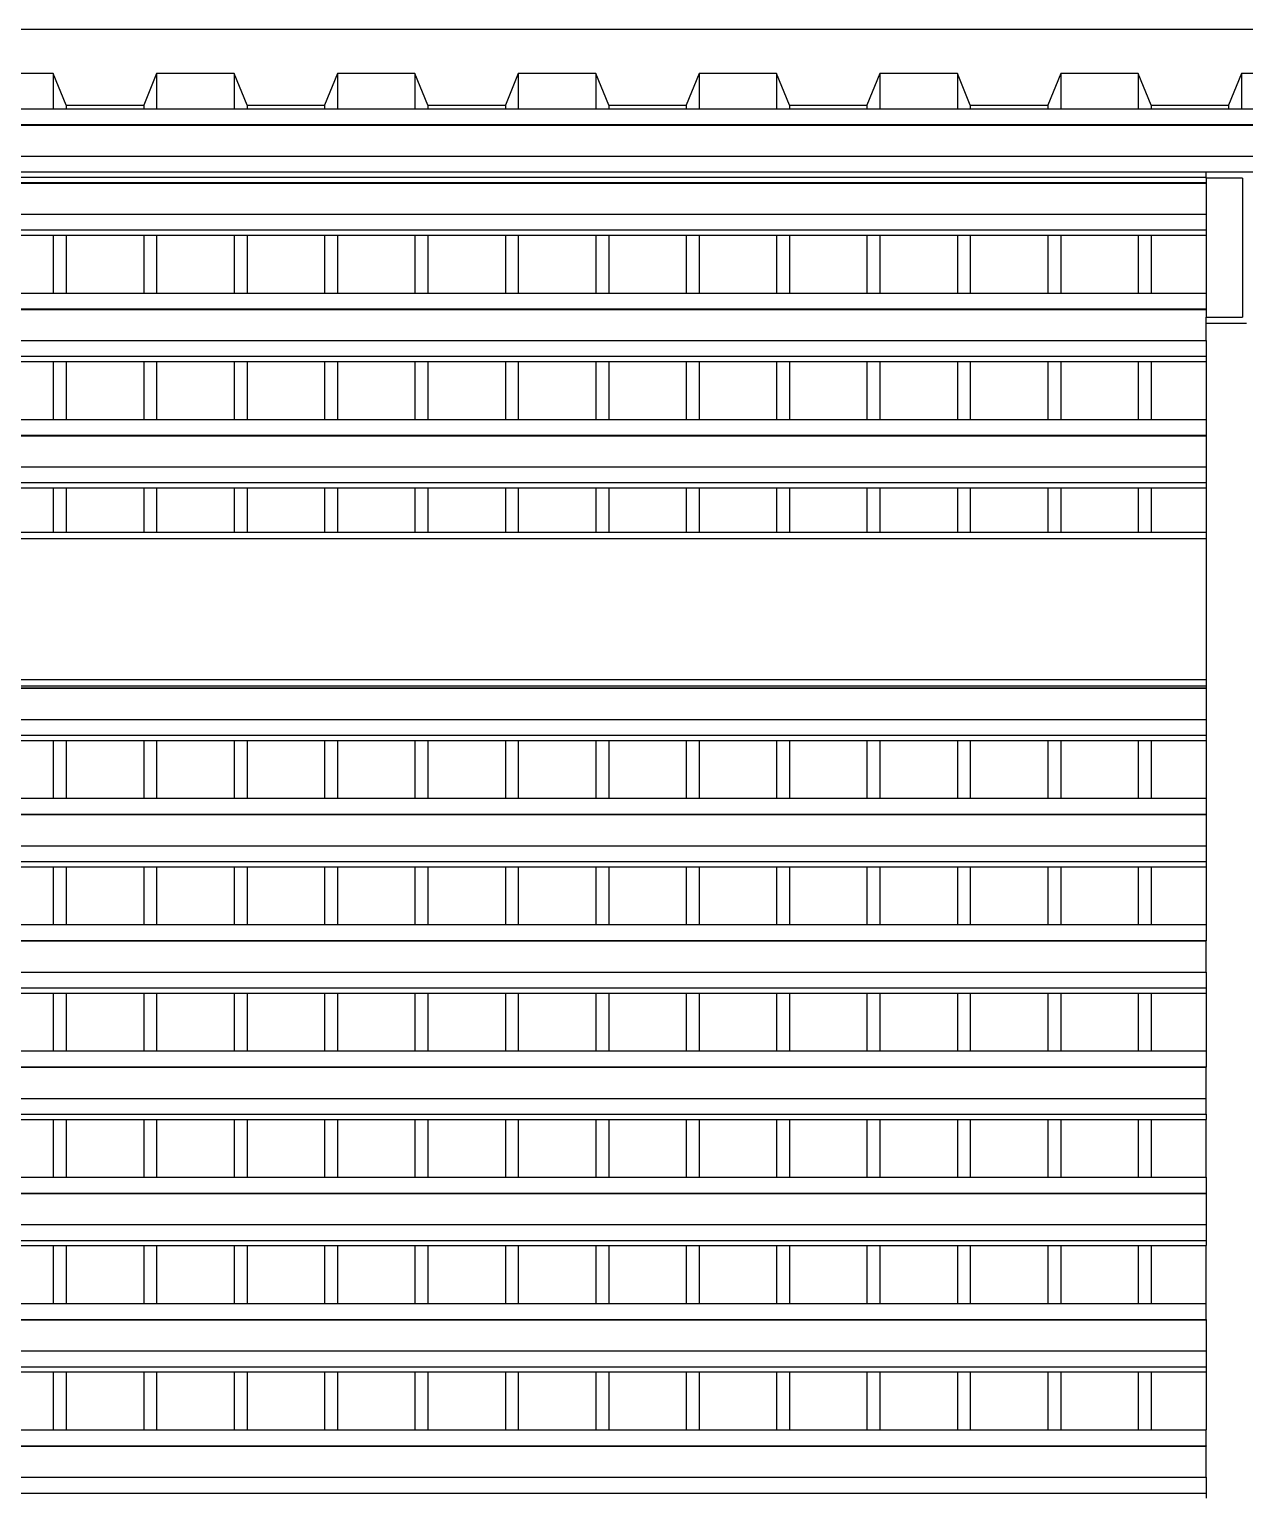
# Model space of a CAD drawing. Extents: x -101 to 101, y -14 to 18.
# Drawn here: x -57.051 to -55.152, y 10.178 to 12.469 of the extents above; entities that cross this region are included whole.
import ezdxf

# ---------------------------------------------------------------- set-up
doc = ezdxf.new("R2010")
doc.units = 0
doc.layers.get('0').update_dxf_attribs({"linetype": 'CONTINUOUS'})

msp = doc.modelspace()

# ---------------------------------------------------------------- linework, layer by layer
for p, q in [((-57.5577, 12.4686), (-54.4512, 12.4686)), ((-57.0131, 12.3995), (-57.1341, 12.3995)), ((-57.0131, 12.3995), (-57.0131, 12.3446)), ((-56.9929, 12.3502), (-57.0131, 12.3995)), ((-56.8517, 12.3995), (-56.8718, 12.3502)), ((-56.8517, 12.3995), (-56.8517, 12.3446)), ((-56.7306, 12.3995), (-56.8517, 12.3995)), ((-56.7306, 12.3995), (-56.7306, 12.3446)), ((-56.7105, 12.3502), (-56.7306, 12.3995)), ((-56.5693, 12.3995), (-56.5894, 12.3502)), ((-56.5693, 12.3995), (-56.5693, 12.3446)), ((-56.4482, 12.3995), (-56.5693, 12.3995)), ((-56.4482, 12.3995), (-56.4482, 12.3446)), ((-56.4281, 12.3502), (-56.4482, 12.3995)), ((-56.2868, 12.3995), (-56.307, 12.3502)), ((-56.2868, 12.3995), (-56.2868, 12.3446)), ((-56.1658, 12.3995), (-56.2868, 12.3995)), ((-56.1658, 12.3995), (-56.1658, 12.3446)), ((-56.1456, 12.3502), (-56.1658, 12.3995)), ((-56.0044, 12.3995), (-56.0246, 12.3502)), ((-56.0044, 12.3995), (-56.0044, 12.3446)), ((-55.8834, 12.3995), (-56.0044, 12.3995)), ((-55.8834, 12.3995), (-55.8834, 12.3446)), ((-55.8632, 12.3502), (-55.8834, 12.3995)), ((-55.722, 12.3995), (-55.7422, 12.3502)), ((-55.722, 12.3995), (-55.722, 12.3446)), ((-55.601, 12.3995), (-55.722, 12.3995)), ((-55.601, 12.3995), (-55.601, 12.3446)), ((-55.5808, 12.3502), (-55.601, 12.3995)), ((-55.4396, 12.3995), (-55.4598, 12.3502)), ((-55.4396, 12.3995), (-55.4396, 12.3446)), ((-55.3186, 12.3995), (-55.4396, 12.3995)), ((-55.3186, 12.3995), (-55.3186, 12.3446)), ((-55.2984, 12.3502), (-55.3186, 12.3995)), ((-55.1572, 12.3995), (-55.1774, 12.3502)), ((-55.1572, 12.3995), (-55.1572, 12.3446)), ((-55.0362, 12.3995), (-55.1572, 12.3995)), ((-57.1341, 12.3446), (-57.0131, 12.3446)), ((-57.0131, 12.3446), (-56.9929, 12.3446)), ((-56.9929, 12.3502), (-56.9929, 12.3446)), ((-56.9929, 12.3502), (-56.8718, 12.3502)), ((-56.9929, 12.3446), (-56.8718, 12.3446)), ((-56.8718, 12.3502), (-56.8718, 12.3446)), ((-56.8718, 12.3446), (-56.8517, 12.3446)), ((-56.8517, 12.3446), (-56.7306, 12.3446)), ((-56.7306, 12.3446), (-56.7105, 12.3446)), ((-56.7105, 12.3502), (-56.7105, 12.3446)), ((-56.7105, 12.3502), (-56.5894, 12.3502)), ((-56.7105, 12.3446), (-56.5894, 12.3446)), ((-56.5894, 12.3502), (-56.5894, 12.3446)), ((-56.5894, 12.3446), (-56.5693, 12.3446)), ((-56.5693, 12.3446), (-56.4482, 12.3446)), ((-56.4482, 12.3446), (-56.4281, 12.3446)), ((-56.4281, 12.3502), (-56.4281, 12.3446)), ((-56.4281, 12.3502), (-56.307, 12.3502)), ((-56.4281, 12.3446), (-56.307, 12.3446)), ((-56.307, 12.3502), (-56.307, 12.3446)), ((-56.307, 12.3446), (-56.2868, 12.3446)), ((-56.2868, 12.3446), (-56.1658, 12.3446)), ((-56.1658, 12.3446), (-56.1456, 12.3446)), ((-56.1456, 12.3502), (-56.1456, 12.3446)), ((-56.1456, 12.3502), (-56.0246, 12.3502)), ((-56.1456, 12.3446), (-56.0246, 12.3446)), ((-56.0246, 12.3502), (-56.0246, 12.3446)), ((-56.0246, 12.3446), (-56.0044, 12.3446)), ((-56.0044, 12.3446), (-55.8834, 12.3446)), ((-55.8834, 12.3446), (-55.8632, 12.3446)), ((-55.8632, 12.3502), (-55.8632, 12.3446)), ((-55.8632, 12.3502), (-55.7422, 12.3502)), ((-55.8632, 12.3446), (-55.7422, 12.3446)), ((-55.7422, 12.3502), (-55.7422, 12.3446)), ((-55.7422, 12.3446), (-55.722, 12.3446)), ((-55.722, 12.3446), (-55.601, 12.3446)), ((-55.601, 12.3446), (-55.5808, 12.3446)), ((-55.5808, 12.3502), (-55.5808, 12.3446)), ((-55.5808, 12.3502), (-55.4598, 12.3502)), ((-55.5808, 12.3446), (-55.4598, 12.3446)), ((-55.4598, 12.3502), (-55.4598, 12.3446)), ((-55.4598, 12.3446), (-55.4396, 12.3446)), ((-55.4396, 12.3446), (-55.3186, 12.3446)), ((-55.3186, 12.3446), (-55.2984, 12.3446)), ((-55.2984, 12.3502), (-55.2984, 12.3446)), ((-55.2984, 12.3502), (-55.1774, 12.3502)), ((-55.2984, 12.3446), (-55.1774, 12.3446)), ((-55.1774, 12.3502), (-55.1774, 12.3446)), ((-55.1774, 12.3446), (-55.1572, 12.3446)), ((-55.1572, 12.3446), (-55.0362, 12.3446)), ((-69.1468, 12.3199), (-51.4623, 12.3199)), ((-69.1468, 12.3191), (-51.4623, 12.3191)), ((-69.1468, 12.2706), (-51.4623, 12.2706)), ((-58.8423, 12.2459), (-55.2123, 12.2459)), ((-58.8423, 12.2377), (-55.2123, 12.2377)), ((-55.2123, 12.2459), (-55.0923, 12.2459)), ((-55.2123, 12.2377), (-55.2123, 12.2459)), ((-55.2123, 12.2363), (-55.2123, 12.2377)), ((-55.1554, 12.2363), (-55.2123, 12.2363)), ((-55.2123, 12.2363), (-55.2123, 12.2292)), ((-55.1554, 12.2363), (-55.1554, 12.0189)), ((-58.8423, 12.2292), (-55.2123, 12.2292)), ((-58.8423, 12.2284), (-55.2123, 12.2284)), ((-55.2123, 12.2292), (-55.2123, 12.2284)), ((-55.2123, 12.2284), (-55.2123, 12.1799)), ((-58.8423, 12.1799), (-55.2123, 12.1799)), ((-55.2123, 12.1799), (-55.2123, 12.1552)), ((-58.8423, 12.1552), (-55.2123, 12.1552)), ((-57.1341, 12.147), (-57.0131, 12.147)), ((-57.0131, 12.147), (-57.0131, 12.0566)), ((-57.0131, 12.147), (-56.9929, 12.147)), ((-56.9929, 12.147), (-56.9929, 12.0566)), ((-56.9929, 12.147), (-56.8718, 12.147)), ((-56.8718, 12.147), (-56.8718, 12.0566)), ((-56.8718, 12.147), (-56.8517, 12.147)), ((-56.8517, 12.147), (-56.8517, 12.0566)), ((-56.8517, 12.147), (-56.7306, 12.147)), ((-56.7306, 12.147), (-56.7306, 12.0566)), ((-56.7306, 12.147), (-56.7105, 12.147)), ((-56.7105, 12.147), (-56.7105, 12.0566)), ((-56.7105, 12.147), (-56.5894, 12.147)), ((-56.5894, 12.147), (-56.5894, 12.0566)), ((-56.5894, 12.147), (-56.5693, 12.147)), ((-56.5693, 12.147), (-56.5693, 12.0566)), ((-56.5693, 12.147), (-56.4482, 12.147)), ((-56.4482, 12.147), (-56.4482, 12.0566)), ((-56.4482, 12.147), (-56.4281, 12.147)), ((-56.4281, 12.147), (-56.4281, 12.0566)), ((-56.4281, 12.147), (-56.307, 12.147)), ((-56.307, 12.147), (-56.307, 12.0566)), ((-56.307, 12.147), (-56.2868, 12.147)), ((-56.2868, 12.147), (-56.2868, 12.0566)), ((-56.2868, 12.147), (-56.1658, 12.147)), ((-56.1658, 12.147), (-56.1658, 12.0566)), ((-56.1658, 12.147), (-56.1456, 12.147)), ((-56.1456, 12.147), (-56.1456, 12.0566)), ((-56.1456, 12.147), (-56.0246, 12.147)), ((-56.0246, 12.147), (-56.0246, 12.0566)), ((-56.0246, 12.147), (-56.0044, 12.147)), ((-56.0044, 12.147), (-56.0044, 12.0566)), ((-56.0044, 12.147), (-55.8834, 12.147)), ((-55.8834, 12.147), (-55.8834, 12.0566)), ((-55.8834, 12.147), (-55.8632, 12.147)), ((-55.8632, 12.147), (-55.8632, 12.0566)), ((-55.8632, 12.147), (-55.7422, 12.147)), ((-55.7422, 12.147), (-55.7422, 12.0566)), ((-55.7422, 12.147), (-55.722, 12.147)), ((-55.722, 12.147), (-55.722, 12.0566)), ((-55.722, 12.147), (-55.601, 12.147)), ((-55.601, 12.147), (-55.601, 12.0566)), ((-55.601, 12.147), (-55.5808, 12.147)), ((-55.5808, 12.147), (-55.5808, 12.0566)), ((-55.5808, 12.147), (-55.4598, 12.147)), ((-55.4598, 12.147), (-55.4598, 12.0566)), ((-55.4598, 12.147), (-55.4396, 12.147)), ((-55.4396, 12.147), (-55.4396, 12.0566)), ((-55.4396, 12.147), (-55.3186, 12.147)), ((-55.3186, 12.147), (-55.3186, 12.0566)), ((-55.3186, 12.147), (-55.2984, 12.147)), ((-55.2984, 12.147), (-55.2984, 12.0566)), ((-55.2984, 12.147), (-55.2123, 12.147)), ((-55.2123, 12.1552), (-55.2123, 12.147)), ((-55.2123, 12.147), (-55.2123, 12.0566)), ((-57.1341, 12.0566), (-57.0131, 12.0566)), ((-57.0131, 12.0566), (-56.9929, 12.0566)), ((-56.9929, 12.0566), (-56.8718, 12.0566)), ((-56.8718, 12.0566), (-56.8517, 12.0566)), ((-56.8517, 12.0566), (-56.7306, 12.0566)), ((-56.7306, 12.0566), (-56.7105, 12.0566)), ((-56.7105, 12.0566), (-56.5894, 12.0566)), ((-56.5894, 12.0566), (-56.5693, 12.0566)), ((-56.5693, 12.0566), (-56.4482, 12.0566)), ((-56.4482, 12.0566), (-56.4281, 12.0566)), ((-56.4281, 12.0566), (-56.307, 12.0566)), ((-56.307, 12.0566), (-56.2868, 12.0566)), ((-56.2868, 12.0566), (-56.1658, 12.0566)), ((-56.1658, 12.0566), (-56.1456, 12.0566)), ((-56.1456, 12.0566), (-56.0246, 12.0566)), ((-56.0246, 12.0566), (-56.0044, 12.0566)), ((-56.0044, 12.0566), (-55.8834, 12.0566)), ((-55.8834, 12.0566), (-55.8632, 12.0566)), ((-55.8632, 12.0566), (-55.7422, 12.0566)), ((-55.7422, 12.0566), (-55.722, 12.0566)), ((-55.722, 12.0566), (-55.601, 12.0566)), ((-55.601, 12.0566), (-55.5808, 12.0566)), ((-55.5808, 12.0566), (-55.4598, 12.0566)), ((-55.4598, 12.0566), (-55.4396, 12.0566)), ((-55.4396, 12.0566), (-55.3186, 12.0566)), ((-55.3186, 12.0566), (-55.2984, 12.0566)), ((-55.2984, 12.0566), (-55.2123, 12.0566)), ((-55.2123, 12.0566), (-55.2123, 12.0319)), ((-58.8423, 12.0319), (-55.2123, 12.0319)), ((-58.8423, 12.0311), (-55.2123, 12.0311)), ((-55.2123, 12.0319), (-55.2123, 12.0311)), ((-55.2123, 12.0311), (-55.2123, 12.0189)), ((-55.2123, 12.0092), (-55.2123, 12.0189)), ((-55.2123, 12.0189), (-55.1554, 12.0189)), ((-55.1554, 12.0092), (-55.2123, 12.0092)), ((-55.2123, 12.0092), (-55.2123, 12.0089)), ((-55.1554, 12.0089), (-55.2123, 12.0089)), ((-55.2123, 11.9826), (-55.2123, 12.0089)), ((-55.1554, 12.0092), (-55.1554, 12.0089)), ((-55.1492, 12.0092), (-55.1554, 12.0092)), ((-55.1492, 12.0089), (-55.1554, 12.0089)), ((-58.8423, 11.9826), (-55.2123, 11.9826)), ((-55.2123, 11.9826), (-55.2123, 11.9579)), ((-58.8423, 11.9579), (-55.2123, 11.9579)), ((-55.2123, 11.9579), (-55.2123, 11.9497)), ((-57.1341, 11.9497), (-57.0131, 11.9497)), ((-57.0131, 11.9497), (-57.0131, 11.8593)), ((-57.0131, 11.9497), (-56.9929, 11.9497)), ((-56.9929, 11.9497), (-56.9929, 11.8593)), ((-56.9929, 11.9497), (-56.8718, 11.9497)), ((-56.8718, 11.9497), (-56.8718, 11.8593)), ((-56.8718, 11.9497), (-56.8517, 11.9497)), ((-56.8517, 11.9497), (-56.8517, 11.8593)), ((-56.8517, 11.9497), (-56.7306, 11.9497)), ((-56.7306, 11.9497), (-56.7306, 11.8593)), ((-56.7306, 11.9497), (-56.7105, 11.9497)), ((-56.7105, 11.9497), (-56.7105, 11.8593)), ((-56.7105, 11.9497), (-56.5894, 11.9497)), ((-56.5894, 11.9497), (-56.5894, 11.8593)), ((-56.5894, 11.9497), (-56.5693, 11.9497)), ((-56.5693, 11.9497), (-56.5693, 11.8593)), ((-56.5693, 11.9497), (-56.4482, 11.9497)), ((-56.4482, 11.9497), (-56.4482, 11.8593)), ((-56.4482, 11.9497), (-56.4281, 11.9497)), ((-56.4281, 11.9497), (-56.4281, 11.8593)), ((-56.4281, 11.9497), (-56.307, 11.9497)), ((-56.307, 11.9497), (-56.307, 11.8593)), ((-56.307, 11.9497), (-56.2868, 11.9497)), ((-56.2868, 11.9497), (-56.2868, 11.8593)), ((-56.2868, 11.9497), (-56.1658, 11.9497)), ((-56.1658, 11.9497), (-56.1658, 11.8593)), ((-56.1658, 11.9497), (-56.1456, 11.9497)), ((-56.1456, 11.9497), (-56.1456, 11.8593)), ((-56.1456, 11.9497), (-56.0246, 11.9497)), ((-56.0246, 11.9497), (-56.0246, 11.8593)), ((-56.0246, 11.9497), (-56.0044, 11.9497)), ((-56.0044, 11.9497), (-56.0044, 11.8593)), ((-56.0044, 11.9497), (-55.8834, 11.9497)), ((-55.8834, 11.9497), (-55.8834, 11.8593)), ((-55.8834, 11.9497), (-55.8632, 11.9497)), ((-55.8632, 11.9497), (-55.8632, 11.8593)), ((-55.8632, 11.9497), (-55.7422, 11.9497)), ((-55.7422, 11.9497), (-55.7422, 11.8593)), ((-55.7422, 11.9497), (-55.722, 11.9497)), ((-55.722, 11.9497), (-55.722, 11.8593)), ((-55.722, 11.9497), (-55.601, 11.9497)), ((-55.601, 11.9497), (-55.601, 11.8593)), ((-55.601, 11.9497), (-55.5808, 11.9497)), ((-55.5808, 11.9497), (-55.5808, 11.8593)), ((-55.5808, 11.9497), (-55.4598, 11.9497)), ((-55.4598, 11.9497), (-55.4598, 11.8593)), ((-55.4598, 11.9497), (-55.4396, 11.9497)), ((-55.4396, 11.9497), (-55.4396, 11.8593)), ((-55.4396, 11.9497), (-55.3186, 11.9497)), ((-55.3186, 11.9497), (-55.3186, 11.8593)), ((-55.3186, 11.9497), (-55.2984, 11.9497)), ((-55.2984, 11.9497), (-55.2984, 11.8593)), ((-55.2984, 11.9497), (-55.2123, 11.9497)), ((-55.2123, 11.9497), (-55.2123, 11.8593)), ((-57.1341, 11.8593), (-57.0131, 11.8593)), ((-57.0131, 11.8593), (-56.9929, 11.8593)), ((-56.9929, 11.8593), (-56.8718, 11.8593)), ((-56.8718, 11.8593), (-56.8517, 11.8593)), ((-56.8517, 11.8593), (-56.7306, 11.8593)), ((-56.7306, 11.8593), (-56.7105, 11.8593)), ((-56.7105, 11.8593), (-56.5894, 11.8593)), ((-56.5894, 11.8593), (-56.5693, 11.8593)), ((-56.5693, 11.8593), (-56.4482, 11.8593)), ((-56.4482, 11.8593), (-56.4281, 11.8593)), ((-56.4281, 11.8593), (-56.307, 11.8593)), ((-56.307, 11.8593), (-56.2868, 11.8593)), ((-56.2868, 11.8593), (-56.1658, 11.8593)), ((-56.1658, 11.8593), (-56.1456, 11.8593)), ((-56.1456, 11.8593), (-56.0246, 11.8593)), ((-56.0246, 11.8593), (-56.0044, 11.8593)), ((-56.0044, 11.8593), (-55.8834, 11.8593)), ((-55.8834, 11.8593), (-55.8632, 11.8593)), ((-55.8632, 11.8593), (-55.7422, 11.8593)), ((-55.7422, 11.8593), (-55.722, 11.8593)), ((-55.722, 11.8593), (-55.601, 11.8593)), ((-55.601, 11.8593), (-55.5808, 11.8593)), ((-55.5808, 11.8593), (-55.4598, 11.8593)), ((-55.4598, 11.8593), (-55.4396, 11.8593)), ((-55.4396, 11.8593), (-55.3186, 11.8593)), ((-55.3186, 11.8593), (-55.2984, 11.8593)), ((-55.2984, 11.8593), (-55.2123, 11.8593)), ((-55.2123, 11.8593), (-55.2123, 11.8346)), ((-58.8423, 11.8346), (-55.2123, 11.8346)), ((-58.8423, 11.8338), (-55.2123, 11.8338)), ((-55.2123, 11.8346), (-55.2123, 11.8338)), ((-55.2123, 11.8338), (-55.2123, 11.7853)), ((-58.8423, 11.7853), (-55.2123, 11.7853)), ((-55.2123, 11.7853), (-55.2123, 11.7607)), ((-58.8423, 11.7607), (-55.2123, 11.7607)), ((-57.1341, 11.7524), (-57.0131, 11.7524)), ((-57.0131, 11.7524), (-57.0131, 11.6828)), ((-57.0131, 11.7524), (-56.9929, 11.7524)), ((-56.9929, 11.7524), (-56.9929, 11.6828)), ((-56.9929, 11.7524), (-56.8718, 11.7524)), ((-56.8718, 11.7524), (-56.8718, 11.6828)), ((-56.8718, 11.7524), (-56.8517, 11.7524)), ((-56.8517, 11.7524), (-56.8517, 11.6828)), ((-56.8517, 11.7524), (-56.7306, 11.7524)), ((-56.7306, 11.7524), (-56.7306, 11.6828)), ((-56.7306, 11.7524), (-56.7105, 11.7524)), ((-56.7105, 11.7524), (-56.7105, 11.6828)), ((-56.7105, 11.7524), (-56.5894, 11.7524)), ((-56.5894, 11.7524), (-56.5894, 11.6828)), ((-56.5894, 11.7524), (-56.5693, 11.7524)), ((-56.5693, 11.7524), (-56.5693, 11.6828)), ((-56.5693, 11.7524), (-56.4482, 11.7524)), ((-56.4482, 11.7524), (-56.4482, 11.6828)), ((-56.4482, 11.7524), (-56.4281, 11.7524)), ((-56.4281, 11.7524), (-56.4281, 11.6828)), ((-56.4281, 11.7524), (-56.307, 11.7524)), ((-56.307, 11.7524), (-56.307, 11.6828)), ((-56.307, 11.7524), (-56.2868, 11.7524)), ((-56.2868, 11.7524), (-56.2868, 11.6828)), ((-56.2868, 11.7524), (-56.1658, 11.7524)), ((-56.1658, 11.7524), (-56.1658, 11.6828)), ((-56.1658, 11.7524), (-56.1456, 11.7524)), ((-56.1456, 11.7524), (-56.1456, 11.6828)), ((-56.1456, 11.7524), (-56.0246, 11.7524)), ((-56.0246, 11.7524), (-56.0246, 11.6828)), ((-56.0246, 11.7524), (-56.0044, 11.7524)), ((-56.0044, 11.7524), (-56.0044, 11.6828)), ((-56.0044, 11.7524), (-55.8834, 11.7524)), ((-55.8834, 11.7524), (-55.8834, 11.6828)), ((-55.8834, 11.7524), (-55.8632, 11.7524)), ((-55.8632, 11.7524), (-55.8632, 11.6828)), ((-55.8632, 11.7524), (-55.7422, 11.7524)), ((-55.7422, 11.7524), (-55.7422, 11.6828)), ((-55.7422, 11.7524), (-55.722, 11.7524)), ((-55.722, 11.7524), (-55.722, 11.6828)), ((-55.722, 11.7524), (-55.601, 11.7524)), ((-55.601, 11.7524), (-55.601, 11.6828)), ((-55.601, 11.7524), (-55.5808, 11.7524)), ((-55.5808, 11.7524), (-55.5808, 11.6828)), ((-55.5808, 11.7524), (-55.4598, 11.7524)), ((-55.4598, 11.7524), (-55.4598, 11.6828)), ((-55.4598, 11.7524), (-55.4396, 11.7524)), ((-55.4396, 11.7524), (-55.4396, 11.6828)), ((-55.4396, 11.7524), (-55.3186, 11.7524)), ((-55.3186, 11.7524), (-55.3186, 11.6828)), ((-55.3186, 11.7524), (-55.2984, 11.7524)), ((-55.2984, 11.7524), (-55.2984, 11.6828)), ((-55.2984, 11.7524), (-55.2123, 11.7524)), ((-55.2123, 11.7607), (-55.2123, 11.7524)), ((-55.2123, 11.7524), (-55.2123, 11.6828)), ((-57.0131, 11.6828), (-57.1341, 11.6828)), ((-56.9929, 11.6828), (-57.0131, 11.6828)), ((-56.8718, 11.6828), (-56.9929, 11.6828)), ((-56.8517, 11.6828), (-56.8718, 11.6828)), ((-56.7306, 11.6828), (-56.8517, 11.6828)), ((-56.7105, 11.6828), (-56.7306, 11.6828)), ((-56.5894, 11.6828), (-56.7105, 11.6828)), ((-56.5693, 11.6828), (-56.5894, 11.6828)), ((-56.4482, 11.6828), (-56.5693, 11.6828)), ((-56.4281, 11.6828), (-56.4482, 11.6828)), ((-56.307, 11.6828), (-56.4281, 11.6828)), ((-56.2868, 11.6828), (-56.307, 11.6828)), ((-56.1658, 11.6828), (-56.2868, 11.6828)), ((-56.1456, 11.6828), (-56.1658, 11.6828)), ((-56.0246, 11.6828), (-56.1456, 11.6828)), ((-56.0044, 11.6828), (-56.0246, 11.6828)), ((-55.8834, 11.6828), (-56.0044, 11.6828)), ((-55.8632, 11.6828), (-55.8834, 11.6828)), ((-55.7422, 11.6828), (-55.8632, 11.6828)), ((-55.722, 11.6828), (-55.7422, 11.6828)), ((-55.601, 11.6828), (-55.722, 11.6828)), ((-55.5808, 11.6828), (-55.601, 11.6828)), ((-55.4598, 11.6828), (-55.5808, 11.6828)), ((-55.4396, 11.6828), (-55.4598, 11.6828)), ((-55.3186, 11.6828), (-55.4396, 11.6828)), ((-55.2984, 11.6828), (-55.3186, 11.6828)), ((-55.2123, 11.6828), (-55.2984, 11.6828)), ((-55.2123, 11.6828), (-55.2123, 11.673)), ((-55.2123, 11.673), (-58.8423, 11.673)), ((-55.2123, 11.673), (-55.2123, 11.4526)), ((-55.2123, 11.4526), (-58.8423, 11.4526)), ((-55.2123, 11.4526), (-55.2123, 11.4428)), ((-55.2123, 11.4428), (-58.8423, 11.4428)), ((-58.8423, 11.4401), (-55.2123, 11.4401)), ((-58.8423, 11.4393), (-55.2123, 11.4393)), ((-55.2123, 11.4428), (-55.2123, 11.4401)), ((-55.2123, 11.4401), (-55.2123, 11.4393)), ((-55.2123, 11.4393), (-55.2123, 11.3908)), ((-58.8423, 11.3908), (-55.2123, 11.3908)), ((-55.2123, 11.3908), (-55.2123, 11.3661)), ((-58.8423, 11.3661), (-55.2123, 11.3661)), ((-55.2123, 11.3661), (-55.2123, 11.3579)), ((-57.1341, 11.3579), (-57.0131, 11.3579)), ((-57.0131, 11.3579), (-57.0131, 11.2675)), ((-57.0131, 11.3579), (-56.9929, 11.3579)), ((-56.9929, 11.3579), (-56.9929, 11.2675)), ((-56.9929, 11.3579), (-56.8718, 11.3579)), ((-56.8718, 11.3579), (-56.8718, 11.2675)), ((-56.8718, 11.3579), (-56.8517, 11.3579)), ((-56.8517, 11.3579), (-56.8517, 11.2675)), ((-56.8517, 11.3579), (-56.7306, 11.3579)), ((-56.7306, 11.3579), (-56.7306, 11.2675)), ((-56.7306, 11.3579), (-56.7105, 11.3579)), ((-56.7105, 11.3579), (-56.7105, 11.2675)), ((-56.7105, 11.3579), (-56.5894, 11.3579)), ((-56.5894, 11.3579), (-56.5894, 11.2675)), ((-56.5894, 11.3579), (-56.5693, 11.3579)), ((-56.5693, 11.3579), (-56.5693, 11.2675)), ((-56.5693, 11.3579), (-56.4482, 11.3579)), ((-56.4482, 11.3579), (-56.4482, 11.2675)), ((-56.4482, 11.3579), (-56.4281, 11.3579)), ((-56.4281, 11.3579), (-56.4281, 11.2675)), ((-56.4281, 11.3579), (-56.307, 11.3579)), ((-56.307, 11.3579), (-56.307, 11.2675)), ((-56.307, 11.3579), (-56.2868, 11.3579)), ((-56.2868, 11.3579), (-56.2868, 11.2675)), ((-56.2868, 11.3579), (-56.1658, 11.3579)), ((-56.1658, 11.3579), (-56.1658, 11.2675)), ((-56.1658, 11.3579), (-56.1456, 11.3579)), ((-56.1456, 11.3579), (-56.1456, 11.2675)), ((-56.1456, 11.3579), (-56.0246, 11.3579)), ((-56.0246, 11.3579), (-56.0246, 11.2675)), ((-56.0246, 11.3579), (-56.0044, 11.3579)), ((-56.0044, 11.3579), (-56.0044, 11.2675)), ((-56.0044, 11.3579), (-55.8834, 11.3579)), ((-55.8834, 11.3579), (-55.8834, 11.2675)), ((-55.8834, 11.3579), (-55.8632, 11.3579)), ((-55.8632, 11.3579), (-55.8632, 11.2675)), ((-55.8632, 11.3579), (-55.7422, 11.3579)), ((-55.7422, 11.3579), (-55.7422, 11.2675)), ((-55.7422, 11.3579), (-55.722, 11.3579)), ((-55.722, 11.3579), (-55.722, 11.2675)), ((-55.722, 11.3579), (-55.601, 11.3579)), ((-55.601, 11.3579), (-55.601, 11.2675)), ((-55.601, 11.3579), (-55.5808, 11.3579)), ((-55.5808, 11.3579), (-55.5808, 11.2675)), ((-55.5808, 11.3579), (-55.4598, 11.3579)), ((-55.4598, 11.3579), (-55.4598, 11.2675)), ((-55.4598, 11.3579), (-55.4396, 11.3579)), ((-55.4396, 11.3579), (-55.4396, 11.2675)), ((-55.4396, 11.3579), (-55.3186, 11.3579)), ((-55.3186, 11.3579), (-55.3186, 11.2675)), ((-55.3186, 11.3579), (-55.2984, 11.3579)), ((-55.2984, 11.3579), (-55.2984, 11.2675)), ((-55.2984, 11.3579), (-55.2123, 11.3579)), ((-55.2123, 11.3579), (-55.2123, 11.2675)), ((-57.1341, 11.2675), (-57.0131, 11.2675)), ((-57.0131, 11.2675), (-56.9929, 11.2675)), ((-56.9929, 11.2675), (-56.8718, 11.2675)), ((-56.8718, 11.2675), (-56.8517, 11.2675)), ((-56.8517, 11.2675), (-56.7306, 11.2675)), ((-56.7306, 11.2675), (-56.7105, 11.2675)), ((-56.7105, 11.2675), (-56.5894, 11.2675)), ((-56.5894, 11.2675), (-56.5693, 11.2675)), ((-56.5693, 11.2675), (-56.4482, 11.2675)), ((-56.4482, 11.2675), (-56.4281, 11.2675)), ((-56.4281, 11.2675), (-56.307, 11.2675)), ((-56.307, 11.2675), (-56.2868, 11.2675)), ((-56.2868, 11.2675), (-56.1658, 11.2675)), ((-56.1658, 11.2675), (-56.1456, 11.2675)), ((-56.1456, 11.2675), (-56.0246, 11.2675)), ((-56.0246, 11.2675), (-56.0044, 11.2675)), ((-56.0044, 11.2675), (-55.8834, 11.2675)), ((-55.8834, 11.2675), (-55.8632, 11.2675)), ((-55.8632, 11.2675), (-55.7422, 11.2675)), ((-55.7422, 11.2675), (-55.722, 11.2675)), ((-55.722, 11.2675), (-55.601, 11.2675)), ((-55.601, 11.2675), (-55.5808, 11.2675)), ((-55.5808, 11.2675), (-55.4598, 11.2675)), ((-55.4598, 11.2675), (-55.4396, 11.2675)), ((-55.4396, 11.2675), (-55.3186, 11.2675)), ((-55.3186, 11.2675), (-55.2984, 11.2675)), ((-55.2984, 11.2675), (-55.2123, 11.2675)), ((-55.2123, 11.2675), (-55.2123, 11.2428)), ((-58.8423, 11.2428), (-55.2123, 11.2428)), ((-58.8423, 11.242), (-55.2123, 11.242)), ((-55.2123, 11.2428), (-55.2123, 11.242)), ((-55.2123, 11.242), (-55.2123, 11.1935)), ((-58.8423, 11.1935), (-55.2123, 11.1935)), ((-55.2123, 11.1935), (-55.2123, 11.1688)), ((-58.8423, 11.1688), (-55.2123, 11.1688)), ((-57.1341, 11.1606), (-57.0131, 11.1606)), ((-57.0131, 11.1606), (-57.0131, 11.0702)), ((-57.0131, 11.1606), (-56.9929, 11.1606)), ((-56.9929, 11.1606), (-56.9929, 11.0702)), ((-56.9929, 11.1606), (-56.8718, 11.1606)), ((-56.8718, 11.1606), (-56.8718, 11.0702)), ((-56.8718, 11.1606), (-56.8517, 11.1606)), ((-56.8517, 11.1606), (-56.8517, 11.0702)), ((-56.8517, 11.1606), (-56.7306, 11.1606)), ((-56.7306, 11.1606), (-56.7306, 11.0702)), ((-56.7306, 11.1606), (-56.7105, 11.1606)), ((-56.7105, 11.1606), (-56.7105, 11.0702)), ((-56.7105, 11.1606), (-56.5894, 11.1606)), ((-56.5894, 11.1606), (-56.5894, 11.0702)), ((-56.5894, 11.1606), (-56.5693, 11.1606)), ((-56.5693, 11.1606), (-56.5693, 11.0702)), ((-56.5693, 11.1606), (-56.4482, 11.1606)), ((-56.4482, 11.1606), (-56.4482, 11.0702)), ((-56.4482, 11.1606), (-56.4281, 11.1606)), ((-56.4281, 11.1606), (-56.4281, 11.0702)), ((-56.4281, 11.1606), (-56.307, 11.1606)), ((-56.307, 11.1606), (-56.307, 11.0702)), ((-56.307, 11.1606), (-56.2868, 11.1606)), ((-56.2868, 11.1606), (-56.2868, 11.0702)), ((-56.2868, 11.1606), (-56.1658, 11.1606)), ((-56.1658, 11.1606), (-56.1658, 11.0702)), ((-56.1658, 11.1606), (-56.1456, 11.1606)), ((-56.1456, 11.1606), (-56.1456, 11.0702)), ((-56.1456, 11.1606), (-56.0246, 11.1606)), ((-56.0246, 11.1606), (-56.0246, 11.0702)), ((-56.0246, 11.1606), (-56.0044, 11.1606)), ((-56.0044, 11.1606), (-56.0044, 11.0702)), ((-56.0044, 11.1606), (-55.8834, 11.1606)), ((-55.8834, 11.1606), (-55.8834, 11.0702)), ((-55.8834, 11.1606), (-55.8632, 11.1606)), ((-55.8632, 11.1606), (-55.8632, 11.0702)), ((-55.8632, 11.1606), (-55.7422, 11.1606)), ((-55.7422, 11.1606), (-55.7422, 11.0702)), ((-55.7422, 11.1606), (-55.722, 11.1606)), ((-55.722, 11.1606), (-55.722, 11.0702)), ((-55.722, 11.1606), (-55.601, 11.1606)), ((-55.601, 11.1606), (-55.601, 11.0702)), ((-55.601, 11.1606), (-55.5808, 11.1606)), ((-55.5808, 11.1606), (-55.5808, 11.0702)), ((-55.5808, 11.1606), (-55.4598, 11.1606)), ((-55.4598, 11.1606), (-55.4598, 11.0702)), ((-55.4598, 11.1606), (-55.4396, 11.1606)), ((-55.4396, 11.1606), (-55.4396, 11.0702)), ((-55.4396, 11.1606), (-55.3186, 11.1606)), ((-55.3186, 11.1606), (-55.3186, 11.0702)), ((-55.3186, 11.1606), (-55.2984, 11.1606)), ((-55.2984, 11.1606), (-55.2984, 11.0702)), ((-55.2984, 11.1606), (-55.2123, 11.1606)), ((-55.2123, 11.1688), (-55.2123, 11.1606)), ((-55.2123, 11.1606), (-55.2123, 11.0702)), ((-57.1341, 11.0702), (-57.0131, 11.0702)), ((-57.0131, 11.0702), (-56.9929, 11.0702)), ((-56.9929, 11.0702), (-56.8718, 11.0702)), ((-56.8718, 11.0702), (-56.8517, 11.0702)), ((-56.8517, 11.0702), (-56.7306, 11.0702)), ((-56.7306, 11.0702), (-56.7105, 11.0702)), ((-56.7105, 11.0702), (-56.5894, 11.0702)), ((-56.5894, 11.0702), (-56.5693, 11.0702)), ((-56.5693, 11.0702), (-56.4482, 11.0702)), ((-56.4482, 11.0702), (-56.4281, 11.0702)), ((-56.4281, 11.0702), (-56.307, 11.0702)), ((-56.307, 11.0702), (-56.2868, 11.0702)), ((-56.2868, 11.0702), (-56.1658, 11.0702)), ((-56.1658, 11.0702), (-56.1456, 11.0702)), ((-56.1456, 11.0702), (-56.0246, 11.0702)), ((-56.0246, 11.0702), (-56.0044, 11.0702)), ((-56.0044, 11.0702), (-55.8834, 11.0702)), ((-55.8834, 11.0702), (-55.8632, 11.0702)), ((-55.8632, 11.0702), (-55.7422, 11.0702)), ((-55.7422, 11.0702), (-55.722, 11.0702)), ((-55.722, 11.0702), (-55.601, 11.0702)), ((-55.601, 11.0702), (-55.5808, 11.0702)), ((-55.5808, 11.0702), (-55.4598, 11.0702)), ((-55.4598, 11.0702), (-55.4396, 11.0702)), ((-55.4396, 11.0702), (-55.3186, 11.0702)), ((-55.3186, 11.0702), (-55.2984, 11.0702)), ((-55.2984, 11.0702), (-55.2123, 11.0702)), ((-55.2123, 11.0702), (-55.2123, 11.0455)), ((-58.8423, 11.0455), (-55.2123, 11.0455)), ((-58.8423, 11.0447), (-55.2123, 11.0447)), ((-55.2123, 11.0455), (-55.2123, 11.0447)), ((-55.2123, 10.9962), (-55.2123, 11.0447)), ((-58.8423, 10.9962), (-55.2123, 10.9962)), ((-55.2123, 10.9962), (-55.2123, 10.9715)), ((-58.8423, 10.9715), (-55.2123, 10.9715)), ((-55.2123, 10.9715), (-55.2123, 10.9633)), ((-57.1341, 10.9633), (-57.0131, 10.9633)), ((-57.0131, 10.9633), (-57.0131, 10.8729)), ((-57.0131, 10.9633), (-56.9929, 10.9633)), ((-56.9929, 10.9633), (-56.9929, 10.8729)), ((-56.9929, 10.9633), (-56.8718, 10.9633)), ((-56.8718, 10.9633), (-56.8718, 10.8729)), ((-56.8718, 10.9633), (-56.8517, 10.9633)), ((-56.8517, 10.9633), (-56.8517, 10.8729)), ((-56.8517, 10.9633), (-56.7306, 10.9633)), ((-56.7306, 10.9633), (-56.7306, 10.8729)), ((-56.7306, 10.9633), (-56.7105, 10.9633)), ((-56.7105, 10.9633), (-56.7105, 10.8729)), ((-56.7105, 10.9633), (-56.5894, 10.9633)), ((-56.5894, 10.9633), (-56.5894, 10.8729)), ((-56.5894, 10.9633), (-56.5693, 10.9633)), ((-56.5693, 10.9633), (-56.5693, 10.8729)), ((-56.5693, 10.9633), (-56.4482, 10.9633)), ((-56.4482, 10.9633), (-56.4482, 10.8729)), ((-56.4482, 10.9633), (-56.4281, 10.9633)), ((-56.4281, 10.9633), (-56.4281, 10.8729)), ((-56.4281, 10.9633), (-56.307, 10.9633)), ((-56.307, 10.9633), (-56.307, 10.8729)), ((-56.307, 10.9633), (-56.2868, 10.9633)), ((-56.2868, 10.9633), (-56.2868, 10.8729)), ((-56.2868, 10.9633), (-56.1658, 10.9633)), ((-56.1658, 10.9633), (-56.1658, 10.8729)), ((-56.1658, 10.9633), (-56.1456, 10.9633)), ((-56.1456, 10.9633), (-56.1456, 10.8729)), ((-56.1456, 10.9633), (-56.0246, 10.9633)), ((-56.0246, 10.9633), (-56.0246, 10.8729)), ((-56.0246, 10.9633), (-56.0044, 10.9633)), ((-56.0044, 10.9633), (-56.0044, 10.8729)), ((-56.0044, 10.9633), (-55.8834, 10.9633)), ((-55.8834, 10.9633), (-55.8834, 10.8729)), ((-55.8834, 10.9633), (-55.8632, 10.9633)), ((-55.8632, 10.9633), (-55.8632, 10.8729)), ((-55.8632, 10.9633), (-55.7422, 10.9633)), ((-55.7422, 10.9633), (-55.7422, 10.8729)), ((-55.7422, 10.9633), (-55.722, 10.9633)), ((-55.722, 10.9633), (-55.722, 10.8729)), ((-55.722, 10.9633), (-55.601, 10.9633)), ((-55.601, 10.9633), (-55.601, 10.8729)), ((-55.601, 10.9633), (-55.5808, 10.9633)), ((-55.5808, 10.9633), (-55.5808, 10.8729)), ((-55.5808, 10.9633), (-55.4598, 10.9633)), ((-55.4598, 10.9633), (-55.4598, 10.8729)), ((-55.4598, 10.9633), (-55.4396, 10.9633)), ((-55.4396, 10.9633), (-55.4396, 10.8729)), ((-55.4396, 10.9633), (-55.3186, 10.9633)), ((-55.3186, 10.9633), (-55.3186, 10.8729)), ((-55.3186, 10.9633), (-55.2984, 10.9633)), ((-55.2984, 10.9633), (-55.2984, 10.8729)), ((-55.2984, 10.9633), (-55.2123, 10.9633)), ((-55.2123, 10.9633), (-55.2123, 10.8729)), ((-57.1341, 10.8729), (-57.0131, 10.8729)), ((-57.0131, 10.8729), (-56.9929, 10.8729)), ((-56.9929, 10.8729), (-56.8718, 10.8729)), ((-56.8718, 10.8729), (-56.8517, 10.8729)), ((-56.8517, 10.8729), (-56.7306, 10.8729)), ((-56.7306, 10.8729), (-56.7105, 10.8729)), ((-56.7105, 10.8729), (-56.5894, 10.8729)), ((-56.5894, 10.8729), (-56.5693, 10.8729)), ((-56.5693, 10.8729), (-56.4482, 10.8729)), ((-56.4482, 10.8729), (-56.4281, 10.8729)), ((-56.4281, 10.8729), (-56.307, 10.8729)), ((-56.307, 10.8729), (-56.2868, 10.8729)), ((-56.2868, 10.8729), (-56.1658, 10.8729)), ((-56.1658, 10.8729), (-56.1456, 10.8729)), ((-56.1456, 10.8729), (-56.0246, 10.8729)), ((-56.0246, 10.8729), (-56.0044, 10.8729)), ((-56.0044, 10.8729), (-55.8834, 10.8729)), ((-55.8834, 10.8729), (-55.8632, 10.8729)), ((-55.8632, 10.8729), (-55.7422, 10.8729)), ((-55.7422, 10.8729), (-55.722, 10.8729)), ((-55.722, 10.8729), (-55.601, 10.8729)), ((-55.601, 10.8729), (-55.5808, 10.8729)), ((-55.5808, 10.8729), (-55.4598, 10.8729)), ((-55.4598, 10.8729), (-55.4396, 10.8729)), ((-55.4396, 10.8729), (-55.3186, 10.8729)), ((-55.3186, 10.8729), (-55.2984, 10.8729)), ((-55.2984, 10.8729), (-55.2123, 10.8729)), ((-55.2123, 10.8729), (-55.2123, 10.8482)), ((-58.8423, 10.8482), (-55.2123, 10.8482)), ((-58.8423, 10.8474), (-55.2123, 10.8474)), ((-55.2123, 10.8482), (-55.2123, 10.8474)), ((-55.2123, 10.7989), (-55.2123, 10.8474)), ((-58.8423, 10.7989), (-55.2123, 10.7989)), ((-55.2123, 10.7743), (-55.2123, 10.7989)), ((-58.8423, 10.7743), (-55.2123, 10.7743)), ((-57.1341, 10.766), (-57.0131, 10.766)), ((-57.0131, 10.766), (-57.0131, 10.6756)), ((-57.0131, 10.766), (-56.9929, 10.766)), ((-56.9929, 10.766), (-56.9929, 10.6756)), ((-56.9929, 10.766), (-56.8718, 10.766)), ((-56.8718, 10.766), (-56.8718, 10.6756)), ((-56.8718, 10.766), (-56.8517, 10.766)), ((-56.8517, 10.766), (-56.8517, 10.6756)), ((-56.8517, 10.766), (-56.7306, 10.766)), ((-56.7306, 10.766), (-56.7306, 10.6756)), ((-56.7306, 10.766), (-56.7105, 10.766)), ((-56.7105, 10.766), (-56.7105, 10.6756)), ((-56.7105, 10.766), (-56.5894, 10.766)), ((-56.5894, 10.766), (-56.5894, 10.6756)), ((-56.5894, 10.766), (-56.5693, 10.766)), ((-56.5693, 10.766), (-56.5693, 10.6756)), ((-56.5693, 10.766), (-56.4482, 10.766)), ((-56.4482, 10.766), (-56.4482, 10.6756)), ((-56.4482, 10.766), (-56.4281, 10.766)), ((-56.4281, 10.766), (-56.4281, 10.6756)), ((-56.4281, 10.766), (-56.307, 10.766)), ((-56.307, 10.766), (-56.307, 10.6756)), ((-56.307, 10.766), (-56.2868, 10.766)), ((-56.2868, 10.766), (-56.2868, 10.6756)), ((-56.2868, 10.766), (-56.1658, 10.766)), ((-56.1658, 10.766), (-56.1658, 10.6756)), ((-56.1658, 10.766), (-56.1456, 10.766)), ((-56.1456, 10.766), (-56.1456, 10.6756)), ((-56.1456, 10.766), (-56.0246, 10.766)), ((-56.0246, 10.766), (-56.0246, 10.6756)), ((-56.0246, 10.766), (-56.0044, 10.766)), ((-56.0044, 10.766), (-56.0044, 10.6756)), ((-56.0044, 10.766), (-55.8834, 10.766)), ((-55.8834, 10.766), (-55.8834, 10.6756)), ((-55.8834, 10.766), (-55.8632, 10.766)), ((-55.8632, 10.766), (-55.8632, 10.6756)), ((-55.8632, 10.766), (-55.7422, 10.766)), ((-55.7422, 10.766), (-55.7422, 10.6756)), ((-55.7422, 10.766), (-55.722, 10.766)), ((-55.722, 10.766), (-55.722, 10.6756)), ((-55.722, 10.766), (-55.601, 10.766)), ((-55.601, 10.766), (-55.601, 10.6756)), ((-55.601, 10.766), (-55.5808, 10.766)), ((-55.5808, 10.766), (-55.5808, 10.6756)), ((-55.5808, 10.766), (-55.4598, 10.766)), ((-55.4598, 10.766), (-55.4598, 10.6756)), ((-55.4598, 10.766), (-55.4396, 10.766)), ((-55.4396, 10.766), (-55.4396, 10.6756)), ((-55.4396, 10.766), (-55.3186, 10.766)), ((-55.3186, 10.766), (-55.3186, 10.6756)), ((-55.3186, 10.766), (-55.2984, 10.766)), ((-55.2984, 10.766), (-55.2984, 10.6756)), ((-55.2984, 10.766), (-55.2123, 10.766)), ((-55.2123, 10.7743), (-55.2123, 10.766)), ((-55.2123, 10.6756), (-55.2123, 10.766)), ((-57.1341, 10.6756), (-57.0131, 10.6756)), ((-57.0131, 10.6756), (-56.9929, 10.6756)), ((-56.9929, 10.6756), (-56.8718, 10.6756)), ((-56.8718, 10.6756), (-56.8517, 10.6756)), ((-56.8517, 10.6756), (-56.7306, 10.6756)), ((-56.7306, 10.6756), (-56.7105, 10.6756)), ((-56.7105, 10.6756), (-56.5894, 10.6756)), ((-56.5894, 10.6756), (-56.5693, 10.6756)), ((-56.5693, 10.6756), (-56.4482, 10.6756)), ((-56.4482, 10.6756), (-56.4281, 10.6756)), ((-56.4281, 10.6756), (-56.307, 10.6756)), ((-56.307, 10.6756), (-56.2868, 10.6756)), ((-56.2868, 10.6756), (-56.1658, 10.6756)), ((-56.1658, 10.6756), (-56.1456, 10.6756)), ((-56.1456, 10.6756), (-56.0246, 10.6756)), ((-56.0246, 10.6756), (-56.0044, 10.6756)), ((-56.0044, 10.6756), (-55.8834, 10.6756)), ((-55.8834, 10.6756), (-55.8632, 10.6756)), ((-55.8632, 10.6756), (-55.7422, 10.6756)), ((-55.7422, 10.6756), (-55.722, 10.6756)), ((-55.722, 10.6756), (-55.601, 10.6756)), ((-55.601, 10.6756), (-55.5808, 10.6756)), ((-55.5808, 10.6756), (-55.4598, 10.6756)), ((-55.4598, 10.6756), (-55.4396, 10.6756)), ((-55.4396, 10.6756), (-55.3186, 10.6756)), ((-55.3186, 10.6756), (-55.2984, 10.6756)), ((-55.2984, 10.6756), (-55.2123, 10.6756)), ((-55.2123, 10.6756), (-55.2123, 10.651)), ((-58.8423, 10.651), (-55.2123, 10.651)), ((-58.8423, 10.6501), (-55.2123, 10.6501)), ((-55.2123, 10.651), (-55.2123, 10.6501)), ((-55.2123, 10.6501), (-55.2123, 10.6016)), ((-58.8423, 10.6016), (-55.2123, 10.6016)), ((-55.2123, 10.6016), (-55.2123, 10.577)), ((-58.8423, 10.577), (-55.2123, 10.577)), ((-57.1341, 10.5688), (-57.0131, 10.5688)), ((-57.0131, 10.5688), (-57.0131, 10.4783)), ((-57.0131, 10.5688), (-56.9929, 10.5688)), ((-56.9929, 10.5688), (-56.9929, 10.4783)), ((-56.9929, 10.5688), (-56.8718, 10.5688)), ((-56.8718, 10.5688), (-56.8718, 10.4783)), ((-56.8718, 10.5688), (-56.8517, 10.5688)), ((-56.8517, 10.5688), (-56.8517, 10.4783)), ((-56.8517, 10.5688), (-56.7306, 10.5688)), ((-56.7306, 10.5688), (-56.7306, 10.4783)), ((-56.7306, 10.5688), (-56.7105, 10.5688)), ((-56.7105, 10.5688), (-56.7105, 10.4783)), ((-56.7105, 10.5688), (-56.5894, 10.5688)), ((-56.5894, 10.5688), (-56.5894, 10.4783)), ((-56.5894, 10.5688), (-56.5693, 10.5688)), ((-56.5693, 10.5688), (-56.5693, 10.4783)), ((-56.5693, 10.5688), (-56.4482, 10.5688)), ((-56.4482, 10.5688), (-56.4482, 10.4783)), ((-56.4482, 10.5688), (-56.4281, 10.5688)), ((-56.4281, 10.5688), (-56.4281, 10.4783)), ((-56.4281, 10.5688), (-56.307, 10.5688)), ((-56.307, 10.5688), (-56.307, 10.4783)), ((-56.307, 10.5688), (-56.2868, 10.5688)), ((-56.2868, 10.5688), (-56.2868, 10.4783)), ((-56.2868, 10.5688), (-56.1658, 10.5688)), ((-56.1658, 10.5688), (-56.1658, 10.4783)), ((-56.1658, 10.5688), (-56.1456, 10.5688)), ((-56.1456, 10.5688), (-56.1456, 10.4783)), ((-56.1456, 10.5688), (-56.0246, 10.5688)), ((-56.0246, 10.5688), (-56.0246, 10.4783)), ((-56.0246, 10.5688), (-56.0044, 10.5688)), ((-56.0044, 10.5688), (-56.0044, 10.4783)), ((-56.0044, 10.5688), (-55.8834, 10.5688)), ((-55.8834, 10.5688), (-55.8834, 10.4783)), ((-55.8834, 10.5688), (-55.8632, 10.5688)), ((-55.8632, 10.5688), (-55.8632, 10.4783)), ((-55.8632, 10.5688), (-55.7422, 10.5688)), ((-55.7422, 10.5688), (-55.7422, 10.4783)), ((-55.7422, 10.5688), (-55.722, 10.5688)), ((-55.722, 10.5688), (-55.722, 10.4783)), ((-55.722, 10.5688), (-55.601, 10.5688)), ((-55.601, 10.5688), (-55.601, 10.4783)), ((-55.601, 10.5688), (-55.5808, 10.5688)), ((-55.5808, 10.5688), (-55.5808, 10.4783)), ((-55.5808, 10.5688), (-55.4598, 10.5688)), ((-55.4598, 10.5688), (-55.4598, 10.4783)), ((-55.4598, 10.5688), (-55.4396, 10.5688)), ((-55.4396, 10.5688), (-55.4396, 10.4783)), ((-55.4396, 10.5688), (-55.3186, 10.5688)), ((-55.3186, 10.5688), (-55.3186, 10.4783)), ((-55.3186, 10.5688), (-55.2984, 10.5688)), ((-55.2984, 10.5688), (-55.2984, 10.4783)), ((-55.2984, 10.5688), (-55.2123, 10.5688)), ((-55.2123, 10.577), (-55.2123, 10.5688)), ((-55.2123, 10.4783), (-55.2123, 10.5688)), ((-57.1341, 10.4783), (-57.0131, 10.4783)), ((-57.0131, 10.4783), (-56.9929, 10.4783)), ((-56.9929, 10.4783), (-56.8718, 10.4783)), ((-56.8718, 10.4783), (-56.8517, 10.4783)), ((-56.8517, 10.4783), (-56.7306, 10.4783)), ((-56.7306, 10.4783), (-56.7105, 10.4783)), ((-56.7105, 10.4783), (-56.5894, 10.4783)), ((-56.5894, 10.4783), (-56.5693, 10.4783)), ((-56.5693, 10.4783), (-56.4482, 10.4783)), ((-56.4482, 10.4783), (-56.4281, 10.4783)), ((-56.4281, 10.4783), (-56.307, 10.4783)), ((-56.307, 10.4783), (-56.2868, 10.4783)), ((-56.2868, 10.4783), (-56.1658, 10.4783)), ((-56.1658, 10.4783), (-56.1456, 10.4783)), ((-56.1456, 10.4783), (-56.0246, 10.4783)), ((-56.0246, 10.4783), (-56.0044, 10.4783)), ((-56.0044, 10.4783), (-55.8834, 10.4783)), ((-55.8834, 10.4783), (-55.8632, 10.4783)), ((-55.8632, 10.4783), (-55.7422, 10.4783)), ((-55.7422, 10.4783), (-55.722, 10.4783)), ((-55.722, 10.4783), (-55.601, 10.4783)), ((-55.601, 10.4783), (-55.5808, 10.4783)), ((-55.5808, 10.4783), (-55.4598, 10.4783)), ((-55.4598, 10.4783), (-55.4396, 10.4783)), ((-55.4396, 10.4783), (-55.3186, 10.4783)), ((-55.3186, 10.4783), (-55.2984, 10.4783)), ((-55.2984, 10.4783), (-55.2123, 10.4783)), ((-55.2123, 10.4537), (-55.2123, 10.4783)), ((-58.8423, 10.4537), (-55.2123, 10.4537)), ((-58.8423, 10.4529), (-55.2123, 10.4529)), ((-55.2123, 10.4537), (-55.2123, 10.4529)), ((-55.2123, 10.4529), (-55.2123, 10.4044)), ((-58.8423, 10.4044), (-55.2123, 10.4044)), ((-55.2123, 10.4044), (-55.2123, 10.3797)), ((-58.8423, 10.3797), (-55.2123, 10.3797)), ((-55.2123, 10.3797), (-55.2123, 10.3715)), ((-57.1341, 10.3715), (-57.0131, 10.3715)), ((-57.0131, 10.3715), (-57.0131, 10.2811)), ((-57.0131, 10.3715), (-56.9929, 10.3715)), ((-56.9929, 10.3715), (-56.9929, 10.2811)), ((-56.9929, 10.3715), (-56.8718, 10.3715)), ((-56.8718, 10.3715), (-56.8718, 10.2811)), ((-56.8718, 10.3715), (-56.8517, 10.3715)), ((-56.8517, 10.3715), (-56.8517, 10.2811)), ((-56.8517, 10.3715), (-56.7306, 10.3715)), ((-56.7306, 10.3715), (-56.7306, 10.2811)), ((-56.7306, 10.3715), (-56.7105, 10.3715)), ((-56.7105, 10.3715), (-56.7105, 10.2811)), ((-56.7105, 10.3715), (-56.5894, 10.3715)), ((-56.5894, 10.3715), (-56.5894, 10.2811)), ((-56.5894, 10.3715), (-56.5693, 10.3715)), ((-56.5693, 10.3715), (-56.5693, 10.2811)), ((-56.5693, 10.3715), (-56.4482, 10.3715)), ((-56.4482, 10.3715), (-56.4482, 10.2811)), ((-56.4482, 10.3715), (-56.4281, 10.3715)), ((-56.4281, 10.3715), (-56.4281, 10.2811)), ((-56.4281, 10.3715), (-56.307, 10.3715)), ((-56.307, 10.3715), (-56.307, 10.2811)), ((-56.307, 10.3715), (-56.2868, 10.3715)), ((-56.2868, 10.3715), (-56.2868, 10.2811)), ((-56.2868, 10.3715), (-56.1658, 10.3715)), ((-56.1658, 10.3715), (-56.1658, 10.2811)), ((-56.1658, 10.3715), (-56.1456, 10.3715)), ((-56.1456, 10.3715), (-56.1456, 10.2811)), ((-56.1456, 10.3715), (-56.0246, 10.3715)), ((-56.0246, 10.3715), (-56.0246, 10.2811)), ((-56.0246, 10.3715), (-56.0044, 10.3715)), ((-56.0044, 10.3715), (-56.0044, 10.2811)), ((-56.0044, 10.3715), (-55.8834, 10.3715)), ((-55.8834, 10.3715), (-55.8834, 10.2811)), ((-55.8834, 10.3715), (-55.8632, 10.3715)), ((-55.8632, 10.3715), (-55.8632, 10.2811)), ((-55.8632, 10.3715), (-55.7422, 10.3715)), ((-55.7422, 10.3715), (-55.7422, 10.2811)), ((-55.7422, 10.3715), (-55.722, 10.3715)), ((-55.722, 10.3715), (-55.722, 10.2811)), ((-55.722, 10.3715), (-55.601, 10.3715)), ((-55.601, 10.3715), (-55.601, 10.2811)), ((-55.601, 10.3715), (-55.5808, 10.3715)), ((-55.5808, 10.3715), (-55.5808, 10.2811)), ((-55.5808, 10.3715), (-55.4598, 10.3715)), ((-55.4598, 10.3715), (-55.4598, 10.2811)), ((-55.4598, 10.3715), (-55.4396, 10.3715)), ((-55.4396, 10.3715), (-55.4396, 10.2811)), ((-55.4396, 10.3715), (-55.3186, 10.3715)), ((-55.3186, 10.3715), (-55.3186, 10.2811)), ((-55.3186, 10.3715), (-55.2984, 10.3715)), ((-55.2984, 10.3715), (-55.2984, 10.2811)), ((-55.2984, 10.3715), (-55.2123, 10.3715)), ((-55.2123, 10.3715), (-55.2123, 10.2811)), ((-57.1341, 10.2811), (-57.0131, 10.2811)), ((-57.0131, 10.2811), (-56.9929, 10.2811)), ((-56.9929, 10.2811), (-56.8718, 10.2811)), ((-56.8718, 10.2811), (-56.8517, 10.2811)), ((-56.8517, 10.2811), (-56.7306, 10.2811)), ((-56.7306, 10.2811), (-56.7105, 10.2811)), ((-56.7105, 10.2811), (-56.5894, 10.2811)), ((-56.5894, 10.2811), (-56.5693, 10.2811)), ((-56.5693, 10.2811), (-56.4482, 10.2811)), ((-56.4482, 10.2811), (-56.4281, 10.2811)), ((-56.4281, 10.2811), (-56.307, 10.2811)), ((-56.307, 10.2811), (-56.2868, 10.2811)), ((-56.2868, 10.2811), (-56.1658, 10.2811)), ((-56.1658, 10.2811), (-56.1456, 10.2811)), ((-56.1456, 10.2811), (-56.0246, 10.2811)), ((-56.0246, 10.2811), (-56.0044, 10.2811)), ((-56.0044, 10.2811), (-55.8834, 10.2811)), ((-55.8834, 10.2811), (-55.8632, 10.2811)), ((-55.8632, 10.2811), (-55.7422, 10.2811)), ((-55.7422, 10.2811), (-55.722, 10.2811)), ((-55.722, 10.2811), (-55.601, 10.2811)), ((-55.601, 10.2811), (-55.5808, 10.2811)), ((-55.5808, 10.2811), (-55.4598, 10.2811)), ((-55.4598, 10.2811), (-55.4396, 10.2811)), ((-55.4396, 10.2811), (-55.3186, 10.2811)), ((-55.3186, 10.2811), (-55.2984, 10.2811)), ((-55.2984, 10.2811), (-55.2123, 10.2811)), ((-55.2123, 10.2564), (-55.2123, 10.2811)), ((-58.8423, 10.2564), (-55.2123, 10.2564)), ((-58.8423, 10.2556), (-55.2123, 10.2556)), ((-55.2123, 10.2564), (-55.2123, 10.2556)), ((-55.2123, 10.2071), (-55.2123, 10.2556)), ((-58.8423, 10.2071), (-55.2123, 10.2071)), ((-55.2123, 10.2071), (-55.2123, 10.1824)), ((-58.8423, 10.1824), (-55.2123, 10.1824)), ((-55.2123, 10.1824), (-55.2123, 10.1742))]:
    msp.add_line(p, q)

doc.saveas('drawing.dxf')
